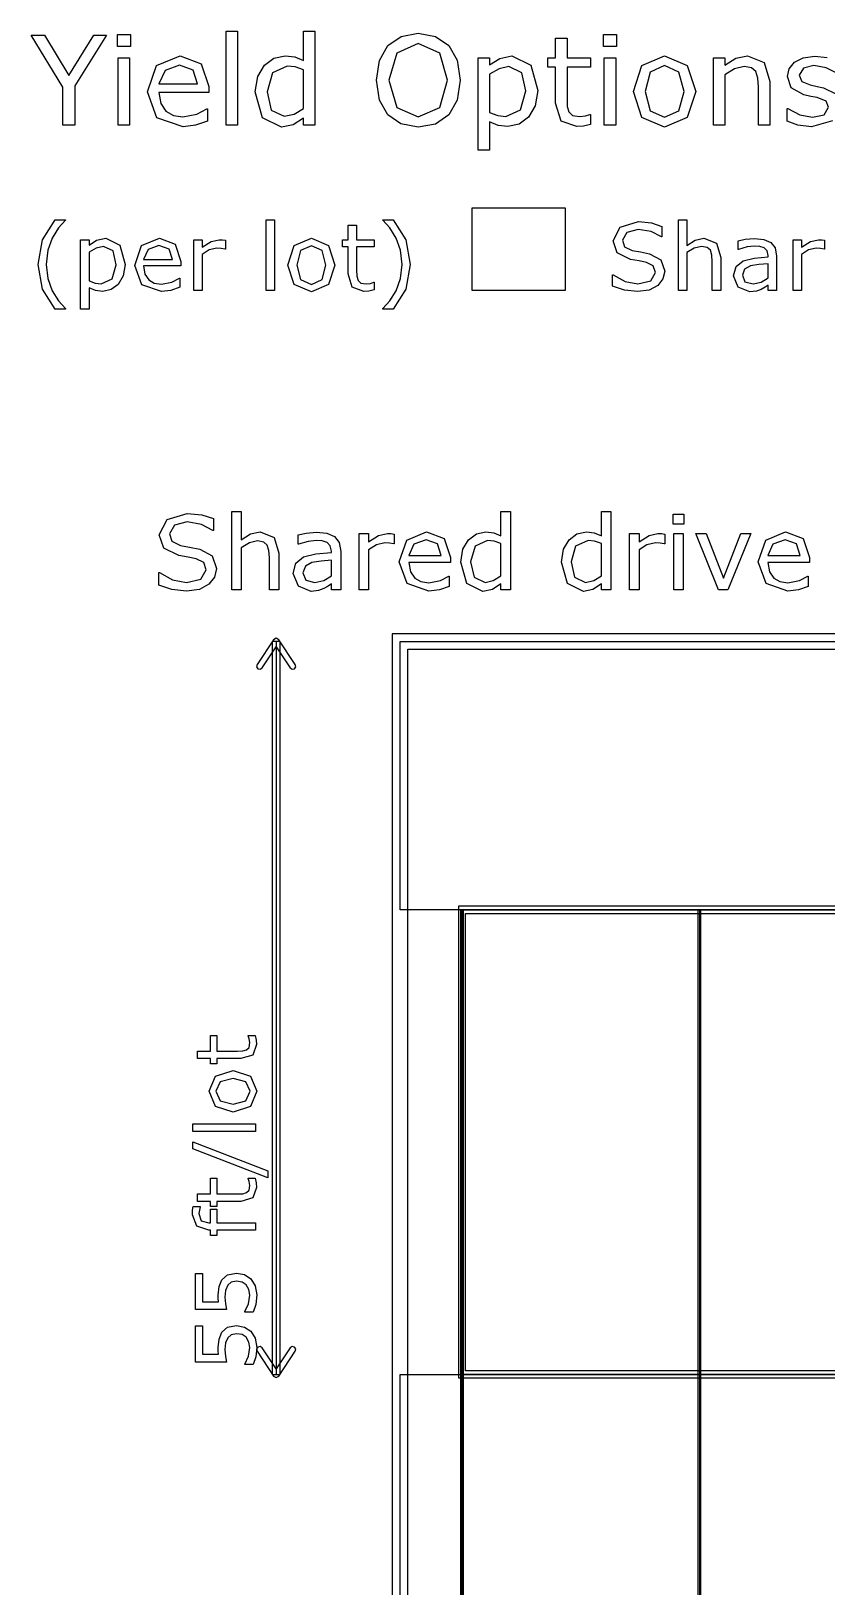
# Model space of a CAD drawing. Extents: x -1 to 182, y 89 to 480.
# Drawn here: x 85.27 to 105.66, y 440.38 to 480.25 of the extents above; entities that cross this region are included whole.
import ezdxf

# ---------------------------------------------------------------- set-up
doc = ezdxf.new("R2010")
doc.units = 0
doc.header["$MEASUREMENT"] = 0
doc.layers.add('Layer 1', color=7, linetype='Continuous')

msp = doc.modelspace()

# ---------------------------------------------------------------- linework, layer by layer
at = {"layer": 'Layer 1', "color": 7}
for points in [[(87.200252, 480.146221), (86.3879, 478.850178), (86.3879, 477.837838), (86.080941, 477.837838), (86.080941, 478.817622), (85.265489, 480.146221), (85.605002, 480.146221), (86.235971, 479.113727), (86.87314, 480.146221), (87.200252, 480.146221)], [(87.809518, 479.859417), (87.480855, 479.859417), (87.480855, 480.161724), (87.809518, 480.161724), (87.809518, 479.859417)], [(92.534803, 477.837838), (92.243349, 477.837838), (92.243349, 478.019222), (91.981349, 477.85024), (91.685243, 477.789779), (91.192251, 478.028524), (91.010869, 478.690498), (91.072879, 479.082722), (91.243411, 479.375727), (91.488356, 479.55556), (91.779813, 479.617572), (92.021658, 479.588117), (92.243349, 479.49975), (92.243349, 480.250091), (92.534803, 480.250091), (92.534803, 477.837838)], [(95.968699, 479.881122), (96.184189, 479.5013), (96.260153, 478.991255), (96.182638, 478.479658), (95.968699, 478.104488), (95.630734, 477.868844), (95.187351, 477.789779), (94.743968, 477.870394), (94.406006, 478.104488), (94.190513, 478.481209), (94.1161, 478.991255), (94.190513, 479.496649), (94.407556, 479.881122), (94.745519, 480.113665), (95.187351, 480.19428), (95.632284, 480.112115), (95.968699, 479.881122), (95.968699, 479.881122)], [(100.266104, 479.859416), (99.937444, 479.859416), (99.937444, 480.161724), (100.266104, 480.161724), (100.266104, 479.859416)], [(95.940794, 478.991255), (95.739255, 479.684235), (95.188902, 479.929181), (94.635447, 479.684235), (94.435459, 478.991255), (94.640098, 478.295174), (95.188902, 478.054879), (95.736154, 478.295174), (95.940794, 478.991255), (95.940794, 478.991255)], [(99.601029, 477.85334), (99.421195, 477.817683), (99.249113, 477.803732), (98.846039, 477.946358), (98.708062, 478.403694), (98.708062, 479.324567), (98.511175, 479.324567), (98.511175, 479.569513), (98.708062, 479.569513), (98.708062, 480.067156), (98.999516, 480.067156), (98.999516, 479.569513), (99.601029, 479.569513), (99.601029, 479.324567), (98.999516, 479.324567), (98.999516, 478.535469), (99.005707, 478.321529), (99.049115, 478.178902), (99.142134, 478.087435), (99.325067, 478.05953), (99.473895, 478.079683), (99.585517, 478.11534), (99.601022, 478.11534), (99.601029, 477.85334)], [(87.790912, 477.837838), (87.499458, 477.837838), (87.499458, 479.569513), (87.790912, 479.569513), (87.790912, 477.837838)], [(89.817144, 478.673445), (88.541254, 478.673445), (88.589313, 478.394393), (88.721088, 478.200606), (88.911773, 478.088985), (89.156719, 478.051778), (89.511736, 478.121541), (89.767535, 478.261067), (89.78304, 478.261067), (89.78304, 477.943258), (89.482283, 477.839388), (89.159822, 477.79753), (88.486996, 478.030074), (88.245151, 478.693599), (88.476145, 479.367975), (89.086959, 479.617572), (89.626459, 479.412934), (89.817147, 478.831574), (89.817144, 478.673445)], [(89.53344, 478.896687), (89.417169, 479.251703), (89.071454, 479.377277), (88.697834, 479.239301), (88.541254, 478.896687), (89.53344, 478.896687)], [(92.243349, 478.264168), (92.243349, 479.257905), (92.032508, 479.330768), (91.829422, 479.350922), (91.44805, 479.18039), (91.311623, 478.696699), (91.417043, 478.226961), (91.755008, 478.067281), (92.006153, 478.121541), (92.243349, 478.264168), (92.243349, 478.264168)], [(98.247627, 478.724604), (98.187164, 478.338582), (98.016632, 478.044027), (97.774788, 477.865743), (97.481783, 477.803732), (97.236837, 477.833187), (97.015143, 477.924654), (97.015143, 477.199118), (96.723689, 477.199118), (96.723689, 479.569513), (97.015143, 479.569513), (97.015143, 479.388129), (97.275594, 479.55091), (97.58565, 479.617572), (98.072444, 479.380378), (98.247627, 478.724604), (98.247627, 478.724604)], [(97.94687, 478.716852), (97.839899, 479.18504), (97.511237, 479.340069), (97.258541, 479.285809), (97.015143, 479.143182), (97.015143, 478.161848), (97.227535, 478.085884), (97.430623, 478.06573), (97.810443, 478.230061), (97.94687, 478.716853), (97.94687, 478.716852)], [(100.247501, 477.837838), (99.956047, 477.837838), (99.956047, 479.569513), (100.247501, 479.569513), (100.247501, 477.837838)], [(102.300086, 478.7029), (102.083046, 478.034725), (101.501688, 477.789779), (100.917227, 478.034725), (100.701737, 478.7029), (100.917227, 479.371076), (101.501688, 479.617572), (102.083046, 479.371076), (102.300086, 478.7029), (102.300086, 478.7029)], [(101.999331, 478.7029), (101.867556, 479.202094), (101.501688, 479.366425), (101.132716, 479.202094), (101.002494, 478.7029), (101.134267, 478.208358), (101.501688, 478.040926), (101.866005, 478.206807), (101.999331, 478.7029), (101.999331, 478.7029)], [(104.199194, 477.837838), (103.90774, 477.837838), (103.90774, 478.823823), (103.893796, 479.047065), (103.842626, 479.211396), (103.731006, 479.307514), (103.541869, 479.34007), (103.292272, 479.281159), (103.042675, 479.130781), (103.042675, 477.837838), (102.751221, 477.837838), (102.751221, 479.569513), (103.042675, 479.569513), (103.042675, 479.377277), (103.324829, 479.55401), (103.624035, 479.617572), (104.051916, 479.44859), (104.199194, 478.961799), (104.199194, 477.837838)], [(105.800643, 477.947909), (105.265794, 477.79598), (104.912327, 477.840939), (104.644127, 477.941707), (104.644127, 478.268819), (104.659632, 478.268819), (104.96659, 478.102938), (105.290601, 478.042476), (105.591358, 478.104488), (105.699877, 478.299825), (105.640967, 478.454854), (105.414624, 478.544771), (105.251842, 478.577327), (105.07046, 478.617634), (104.746449, 478.794367), (104.651882, 479.082722), (104.695289, 479.28426), (104.830163, 479.453241), (105.050307, 479.567963), (105.351061, 479.611371), (105.664221, 479.572614)], [(105.913816, 479.169538), (105.642515, 479.307514), (105.329355, 479.364875), (105.059604, 479.302863), (104.949535, 479.121479), (105.016197, 478.960249), (105.227035, 478.871882), (105.406869, 478.834675), (105.5743, 478.800569), (105.887461, 478.640889)], [(96.572795, 475.721174), (98.954042, 475.721174), (98.954042, 473.60451), (96.572795, 473.60451), (96.572795, 475.721174)], [(86.144634, 473.12547), (85.878371, 473.12547), (85.558623, 473.640554), (85.444677, 474.269585), (85.558623, 474.898615), (85.878371, 475.4137), (86.144634, 475.4137), (86.144634, 475.402071), (85.964411, 475.205572), (85.806283, 474.947449), (85.692335, 474.632352), (85.649317, 474.269584), (85.691174, 473.905653), (85.806283, 473.591719), (85.965575, 473.333596), (86.144634, 473.137096), (86.144634, 473.12547)], [(91.507089, 473.60451), (91.288498, 473.60451), (91.288498, 475.4137), (91.507089, 475.4137), (91.507089, 473.60451)], [(94.978966, 474.269585), (94.86502, 473.640554), (94.545272, 473.12547), (94.279011, 473.12547), (94.279011, 473.137098), (94.458068, 473.333598), (94.61736, 473.591721), (94.731308, 473.905655), (94.774329, 474.269586), (94.731308, 474.632354), (94.61736, 474.947451), (94.458068, 475.205574), (94.279011, 475.402074), (94.279011, 475.413702), (94.545272, 475.413702), (94.86502, 474.898618), (94.978966, 474.269587), (94.978966, 474.269585)], [(101.502979, 474.098665), (101.455306, 473.898678), (101.32392, 473.731246), (101.106491, 473.614975), (100.808835, 473.573117), (100.471648, 473.607998), (100.168179, 473.71148), (100.168179, 473.999834), (100.184451, 473.999834), (100.48792, 473.83124), (100.811155, 473.771942), (101.143694, 473.852169), (101.263455, 474.066109), (101.206479, 474.235866), (101.035561, 474.320744), (100.846038, 474.359114), (100.630935, 474.397484), (100.289096, 474.563752), (100.178638, 474.871873), (100.362346, 475.227665), (100.828597, 475.367191), (101.163461, 475.332309), (101.433211, 475.246268), (101.433211, 474.974192), (101.416939, 474.974192), (101.156492, 475.112556), (100.827443, 475.168366), (100.529787, 475.091627), (100.418165, 474.893965), (100.473976, 474.724208), (100.670474, 474.630028), (100.88209, 474.590495), (101.114635, 474.542824), (101.405314, 474.388182), (101.502982, 474.098665), (101.502979, 474.098665)], [(102.94126, 473.60451), (102.72267, 473.60451), (102.72267, 474.343999), (102.712192, 474.51143), (102.673822, 474.634678), (102.590108, 474.706767), (102.448255, 474.731185), (102.261057, 474.687002), (102.073859, 474.574218), (102.073859, 473.60451), (101.855269, 473.60451), (101.855269, 475.4137), (102.073859, 475.4137), (102.073859, 474.759089), (102.285475, 474.891639), (102.509879, 474.939311), (102.830789, 474.812574), (102.941247, 474.447481), (102.94126, 473.60451)], [(87.673607, 474.269585), (87.628262, 473.980068), (87.500363, 473.759152), (87.318978, 473.625439), (87.099226, 473.57893), (86.915515, 473.601023), (86.749246, 473.669623), (86.749246, 473.125471), (86.530656, 473.125471), (86.530656, 474.903267), (86.749246, 474.903267), (86.749246, 474.767229), (86.944583, 474.889315), (87.177127, 474.939312), (87.54222, 474.761416), (87.673607, 474.269586), (87.673607, 474.269585)], [(89.101426, 474.231216), (88.144509, 474.231216), (88.180553, 474.021927), (88.279385, 473.876587), (88.422398, 473.792871), (88.606108, 473.764966), (88.872371, 473.817288), (89.064218, 473.921933), (89.075833, 473.921933), (89.075833, 473.683576), (88.850265, 473.605674), (88.608421, 473.57428), (88.1038, 473.748688), (87.922415, 474.246331), (88.095662, 474.752114), (88.553771, 474.939311), (88.958398, 474.785833), (89.101413, 474.349813), (89.101426, 474.231216)], [(90.243216, 474.66491), (90.2316, 474.66491), (90.136258, 474.681187), (90.028125, 474.687), (89.832789, 474.641654), (89.651404, 474.526545), (89.651404, 473.60451), (89.432814, 473.60451), (89.432814, 474.903266), (89.651404, 474.903266), (89.651404, 474.711418), (89.880459, 474.859083), (90.083937, 474.903266), (90.166489, 474.899779), (90.243229, 474.889315), (90.243216, 474.66491)], [(93.046528, 474.253307), (92.883749, 473.752175), (92.447729, 473.568466), (92.009384, 473.752175), (91.847766, 474.253307), (92.009384, 474.754438), (92.447729, 474.939311), (92.883749, 474.754438), (93.046528, 474.253307), (93.046528, 474.253307)], [(104.371405, 473.60451), (104.153976, 473.60451), (104.153976, 473.742873), (104.074911, 473.687063), (103.979569, 473.631252), (103.853995, 473.587069), (103.687726, 473.568466), (103.39007, 473.684738), (103.267986, 473.981231), (103.330771, 474.219588), (103.512156, 474.363766), (103.797022, 474.434691), (104.153976, 474.462597), (104.153976, 474.496315), (104.127235, 474.619564), (104.052821, 474.696303), (103.941199, 474.732347), (103.805161, 474.74165), (103.613312, 474.718396), (103.394721, 474.653283), (103.383106, 474.653283), (103.383106, 474.875363), (103.567978, 474.913732), (103.806335, 474.934661), (104.04469, 474.911407), (104.221424, 474.834667), (104.333046, 474.696304), (104.371416, 474.485852), (104.371405, 473.60451)], [(105.602724, 474.664909), (105.591109, 474.664909), (105.495767, 474.681186), (105.387634, 474.686999), (105.192298, 474.641653), (105.010913, 474.526544), (105.010913, 473.60451), (104.792323, 473.60451), (104.792323, 474.903266), (105.010913, 474.903266), (105.010913, 474.711418), (105.239968, 474.859083), (105.443445, 474.903266), (105.525998, 474.899779), (105.602738, 474.889315), (105.602724, 474.664909)], [(87.448042, 474.263772), (87.367812, 474.614913), (87.121316, 474.731185), (86.931793, 474.69049), (86.749246, 474.583519), (86.749246, 473.847519), (86.908538, 473.790546), (87.060856, 473.77543), (87.345722, 473.898678), (87.448042, 474.263772), (87.448042, 474.263772)], [(88.888649, 474.398647), (88.801445, 474.66491), (88.542159, 474.75909), (88.261944, 474.655608), (88.144509, 474.398647), (88.888649, 474.398647)], [(92.82096, 474.253307), (92.722131, 474.627702), (92.447729, 474.75095), (92.171002, 474.627702), (92.073334, 474.253307), (92.172166, 473.8824), (92.447729, 473.756826), (92.720967, 473.881237), (92.82096, 474.253307), (92.82096, 474.253307)], [(104.153976, 473.924257), (104.153976, 474.285863), (103.917945, 474.268422), (103.704005, 474.234703), (103.551688, 474.150987), (103.493553, 473.996346), (103.56099, 473.827751), (103.766791, 473.771941), (103.977243, 473.816124), (104.153976, 473.924257), (104.153976, 473.924257)], [(90.017648, 466.480664), (89.964678, 466.258456), (89.818695, 466.072421), (89.577107, 465.94323), (89.246378, 465.896721), (88.871723, 465.935479), (88.534536, 466.050459), (88.534536, 466.370852), (88.552633, 466.370852), (88.889821, 466.183525), (89.248974, 466.117638), (89.618458, 466.20678), (89.751525, 466.444491), (89.688221, 466.63311), (89.498311, 466.727419), (89.28773, 466.770052), (89.048727, 466.812685), (88.668904, 466.997428), (88.546175, 467.339784), (88.750295, 467.735108), (89.268352, 467.890137), (89.640421, 467.85138), (89.940144, 467.755779), (89.940144, 467.453472), (89.922046, 467.453472), (89.632659, 467.607209), (89.26705, 467.669221), (88.936321, 467.583955), (88.812298, 467.36433), (88.874308, 467.175711), (89.092642, 467.071067), (89.327769, 467.027142), (89.58615, 466.974174), (89.909127, 466.80235), (90.017648, 466.480664), (90.017648, 466.480664)], [(91.61574, 465.931603), (91.372861, 465.931603), (91.372861, 466.753257), (91.361245, 466.939292), (91.318613, 467.076235), (91.225596, 467.156333), (91.067984, 467.183463), (90.859985, 467.13437), (90.651988, 467.009055), (90.651988, 465.931603), (90.409109, 465.931603), (90.409109, 467.941814), (90.651988, 467.941814), (90.651988, 467.214469), (90.887115, 467.361746), (91.136453, 467.414715), (91.493021, 467.273897), (91.615753, 466.868237), (91.61574, 465.931603)], [(97.548186, 465.931603), (97.305306, 465.931603), (97.305306, 466.082756), (97.086975, 465.941938), (96.84022, 465.891554), (96.429394, 466.090508), (96.27824, 466.642153), (96.329916, 466.969006), (96.472026, 467.213177), (96.676146, 467.363038), (96.919026, 467.414715), (97.120564, 467.390169), (97.305306, 467.316531), (97.305306, 467.941815), (97.548186, 467.941815), (97.548186, 465.931603)], [(100.126838, 465.931603), (99.883959, 465.931603), (99.883959, 466.082756), (99.665625, 465.941938), (99.418872, 465.891554), (99.008043, 466.090508), (98.85689, 466.642153), (98.908565, 466.969006), (99.050676, 467.213177), (99.254799, 467.363038), (99.497678, 467.414715), (99.699216, 467.390169), (99.883959, 467.316531), (99.883959, 467.941815), (100.126838, 467.941815), (100.126838, 465.931603)], [(101.994937, 467.616253), (101.721054, 467.616253), (101.721054, 467.868175), (101.994937, 467.868175), (101.994937, 467.616253)], [(93.204788, 465.931603), (92.9632, 465.931603), (92.9632, 466.08534), (92.875351, 466.023329), (92.769414, 465.961317), (92.629889, 465.912224), (92.445144, 465.891553), (92.114415, 466.020743), (91.978766, 466.35018), (92.048529, 466.615022), (92.250067, 466.775218), (92.566585, 466.854025), (92.9632, 466.885031), (92.9632, 466.922496), (92.933488, 467.059438), (92.850805, 467.144704), (92.726782, 467.184754), (92.575628, 467.195088), (92.362462, 467.169249), (92.119585, 467.096902), (92.106674, 467.096902), (92.106674, 467.343657), (92.312085, 467.38629), (92.576928, 467.409544), (92.84177, 467.383705), (93.038138, 467.298439), (93.162161, 467.144702), (93.204796, 466.910866), (93.204788, 465.931603)], [(94.572921, 467.109824), (94.560009, 467.109824), (94.454073, 467.127911), (94.333925, 467.13437), (94.116883, 467.083985), (93.915345, 466.956086), (93.915345, 465.931603), (93.672468, 465.931603), (93.672468, 467.374666), (93.915345, 467.374666), (93.915345, 467.161501), (94.169852, 467.325573), (94.395936, 467.374666), (94.487661, 467.37079), (94.572929, 467.359161), (94.572921, 467.109824)], [(96.009522, 466.627942), (94.946282, 466.627942), (94.986332, 466.395398), (95.096144, 466.23391), (95.255047, 466.140892), (95.45917, 466.109886), (95.755017, 466.168022), (95.968181, 466.284294), (95.981092, 466.284294), (95.981092, 466.019453), (95.730463, 465.932895), (95.461745, 465.898013), (94.901056, 466.0918), (94.699518, 466.644737), (94.892013, 467.206717), (95.401026, 467.414715), (95.85061, 467.244183), (96.009514, 466.759717), (96.009522, 466.627942)], [(101.505305, 467.109824), (101.492393, 467.109824), (101.386457, 467.127911), (101.26631, 467.13437), (101.049269, 467.083985), (100.847731, 466.956086), (100.847731, 465.931603), (100.604852, 465.931603), (100.604852, 467.374666), (100.847731, 467.374666), (100.847731, 467.161501), (101.102236, 467.325573), (101.32832, 467.374666), (101.420046, 467.37079), (101.505313, 467.359161), (101.505305, 467.109824)], [(101.979435, 465.931603), (101.736556, 465.931603), (101.736556, 467.374666), (101.979435, 467.374666), (101.979435, 465.931603)], [(103.708008, 467.374666), (103.124066, 465.931603), (102.879895, 465.931603), (102.299829, 467.374666), (102.563377, 467.374666), (103.010377, 466.226158), (103.453503, 467.374666), (103.708008, 467.374666)], [(105.210499, 466.627942), (104.147259, 466.627942), (104.187309, 466.395398), (104.297121, 466.23391), (104.456024, 466.140892), (104.660147, 466.109886), (104.955994, 466.168022), (105.169158, 466.284294), (105.182069, 466.284294), (105.182069, 466.019453), (104.93144, 465.932895), (104.662722, 465.898013), (104.102033, 466.0918), (103.900495, 466.644737), (104.09299, 467.206717), (104.602003, 467.414715), (105.051587, 467.244183), (105.210491, 466.759717), (105.210499, 466.627942)], [(95.773103, 466.813977), (95.676211, 467.109824), (95.388114, 467.214469), (95.076763, 467.099489), (94.946282, 466.813977), (95.773103, 466.813977)], [(97.305306, 466.286878), (97.305306, 467.114992), (97.129607, 467.175711), (96.960367, 467.192507), (96.642558, 467.050397), (96.528869, 466.647321), (96.616721, 466.255873), (96.898356, 466.122806), (97.107644, 466.168023), (97.305306, 466.286879), (97.305306, 466.286878)], [(99.883959, 466.286878), (99.883959, 467.114992), (99.70826, 467.175711), (99.539019, 467.192507), (99.22121, 467.050397), (99.107521, 466.647321), (99.195371, 466.255873), (99.477006, 466.122806), (99.686297, 466.168023), (99.883959, 466.286879), (99.883959, 466.286878)], [(104.97408, 466.813977), (104.877188, 467.109824), (104.589091, 467.214469), (104.27774, 467.099489), (104.147259, 466.813977), (104.97408, 466.813977)], [(92.9632, 466.286878), (92.9632, 466.688662), (92.700943, 466.669284), (92.463231, 466.631818), (92.29399, 466.538801), (92.229395, 466.366977), (92.304328, 466.17965), (92.532996, 466.117638), (92.766829, 466.166731), (92.9632, 466.286878), (92.9632, 466.286878)], [(91.479572, 464.652613), (91.056343, 464.01751), (91.044648, 463.95787), (91.078568, 463.90744), (91.138208, 463.895742), (91.188639, 463.929659), (91.545718, 464.465544), (91.902802, 463.929661), (91.953232, 463.895744), (92.012871, 463.907441), (92.046791, 463.957871), (92.035096, 464.017512), (91.611864, 464.652613), (91.545718, 464.688105), (91.479572, 464.652613), (91.479572, 464.652613)], [(91.545718, 464.608688), (91.545718, 445.823295)], [(94.720714, 464.608688), (153.987306, 464.608688), (153.987306, 457.72953), (94.720714, 457.72953), (94.720714, 464.608688)], [(94.919151, 464.410251), (153.788869, 464.410251), (153.788869, 345.480192), (94.919151, 345.480192), (94.919151, 464.410251)], [(96.308212, 457.72953), (96.308212, 351.89633)], [(102.393621, 457.72953), (102.393621, 351.89633)], [(91.006331, 454.511145), (91.030091, 454.391254), (91.039404, 454.276533), (90.944318, 454.007815), (90.639429, 453.915833), (90.025513, 453.915833), (90.025513, 453.784573), (89.862216, 453.784573), (89.862216, 453.915833), (89.530454, 453.915833), (89.530454, 454.110135), (89.862216, 454.110135), (89.862216, 454.511145), (90.025513, 454.511145), (90.025513, 454.110135), (90.551579, 454.110135), (90.694205, 454.114262), (90.789291, 454.1432), (90.850267, 454.205212), (90.868867, 454.327167), (90.855426, 454.426385), (90.831667, 454.500799), (90.831667, 454.511145), (91.006331, 454.511145)], [(90.439958, 453.610941), (90.885409, 453.466248), (91.048704, 453.078674), (90.885409, 452.689035), (90.439958, 452.545375), (89.994508, 452.689035), (89.830177, 453.078674), (89.994508, 453.466248), (90.439958, 453.610941), (90.439958, 453.610941)], [(90.439958, 453.410437), (90.107162, 453.322587), (89.997608, 453.078674), (90.107162, 452.832696), (90.439958, 452.745878), (90.769654, 452.833728), (90.881274, 453.078674), (90.770686, 453.321553), (90.439958, 453.410437), (90.439958, 453.410437)], [(91.016666, 452.242552), (91.016666, 452.048247), (89.408497, 452.048247), (89.408497, 452.242552), (91.016666, 452.242552)], [(89.408497, 451.782632), (91.330858, 451.041594), (91.330858, 450.862791), (89.408497, 451.600732), (89.408497, 451.782632)], [(89.596599, 450.127954), (89.596599, 450.117609), (89.577996, 450.033892), (89.567662, 449.942942), (89.623472, 449.761041), (89.822943, 449.70523), (89.862217, 449.70523), (89.862217, 450.055596), (90.025515, 450.055596), (90.025515, 449.711432), (91.016666, 449.711432), (91.016666, 449.51713), (90.025513, 449.51713), (90.025513, 449.38587), (89.862216, 449.38587), (89.862216, 449.51713), (89.823975, 449.51713), (89.50875, 449.619449), (89.398162, 449.915036), (89.404364, 450.031826), (89.418834, 450.127943), (89.596599, 450.127954)], [(90.527807, 448.4216), (90.73348, 448.382325), (90.898845, 448.274839), (91.010464, 448.097073), (91.048704, 447.859361), (91.021833, 447.616482), (90.958788, 447.419079), (90.740714, 447.419079), (90.740714, 447.433552), (90.832699, 447.631989), (90.869904, 447.855231), (90.849241, 447.996823), (90.776893, 448.119814), (90.670441, 448.188026), (90.52678, 448.211786), (90.392421, 448.18388), (90.304571, 448.108434), (90.249794, 447.977175), (90.233257, 447.805611), (90.245658, 447.62991), (90.270463, 447.485217), (89.477748, 447.485217), (89.477748, 448.411258), (89.658615, 448.411258), (89.658615, 447.684689), (90.067892, 447.684689), (90.06169, 447.775639), (90.059626, 447.856252), (90.08133, 448.075361), (90.155744, 448.24796), (90.302505, 448.376118), (90.527813, 448.421592), (90.527807, 448.4216)], [(90.527807, 447.075947), (90.73348, 447.036675), (90.898845, 446.929188), (91.010464, 446.75142), (91.048704, 446.513708), (91.021833, 446.270831), (90.958788, 446.073426), (90.740714, 446.073426), (90.740714, 446.087896), (90.832699, 446.286333), (90.869904, 446.509575), (90.849241, 446.651169), (90.776893, 446.774158), (90.670441, 446.84237), (90.52678, 446.866156), (90.392421, 446.838251), (90.304571, 446.762802), (90.249794, 446.631545), (90.233257, 446.459979), (90.245658, 446.28428), (90.270463, 446.139585), (89.477748, 446.139585), (89.477748, 447.065625), (89.658615, 447.065625), (89.658615, 446.339057), (90.067892, 446.339057), (90.06169, 446.430007), (90.059626, 446.510623), (90.08133, 446.729729), (90.155744, 446.902327), (90.302505, 447.030486), (90.527813, 447.07596), (90.527807, 447.075947)], [(91.078562, 446.524543), (91.044643, 446.474114), (91.056337, 446.414474), (91.479567, 445.779369), (91.545713, 445.743877), (91.611858, 445.779369), (92.035088, 446.414474), (92.046782, 446.474114), (92.012863, 446.524543), (91.953223, 446.536237), (91.902794, 446.502318), (91.545718, 445.96644), (91.188634, 446.502323), (91.138203, 446.536244), (91.078562, 446.524548), (91.078562, 446.524543)], [(94.720714, 445.823295), (153.987306, 445.823295), (153.987306, 438.944137), (94.720714, 438.944137), (94.720714, 445.823295)]]:
    msp.add_lwpolyline(points, dxfattribs=at)
for points in [[(90.553532, 477.837838), (90.262078, 477.837838), (90.262078, 480.250091), (90.553532, 480.250091), (90.553532, 477.837838)], [(94.059257, 473.616137), (93.92438, 473.589395), (93.795319, 473.57893), (93.493012, 473.6859), (93.389531, 474.028902), (93.389531, 474.719557), (93.241864, 474.719557), (93.241864, 474.903266), (93.389531, 474.903266), (93.389531, 475.276499), (93.608121, 475.276499), (93.608121, 474.903266), (94.059257, 474.903266), (94.059257, 474.719557), (93.608121, 474.719557), (93.608121, 474.127733), (93.612778, 473.967278), (93.645335, 473.860308), (93.715098, 473.791708), (93.852297, 473.77078), (93.963919, 473.785895), (94.047633, 473.812638), (94.059257, 473.812638), (94.059257, 473.616137)], [(91.439782, 464.608688), (91.439782, 445.823295), (91.651654, 445.823295), (91.651654, 464.608688), (91.439782, 464.608688)], [(94.522277, 464.807125), (94.522277, 345.083318), (154.185743, 345.083318), (154.185743, 464.807125), (94.522277, 464.807125)], [(96.215711, 457.822031), (96.215711, 445.730794), (152.492309, 445.730794), (152.492309, 457.822031), (96.215711, 457.822031)], [(96.268421, 457.72953), (96.268421, 351.89633), (96.348003, 351.89633), (96.348003, 457.72953), (96.268421, 457.72953)], [(96.308212, 457.72953), (152.399808, 457.72953), (152.399808, 445.823295), (96.308212, 445.823295), (96.308212, 457.72953)], [(96.400713, 457.637029), (152.307307, 457.637029), (152.307307, 445.915796), (96.400713, 445.915796), (96.400713, 457.637029)], [(102.35383, 457.72953), (102.35383, 351.89633), (102.433412, 351.89633), (102.433412, 457.72953), (102.35383, 457.72953)], [(91.006331, 450.85039), (91.030091, 450.7305), (91.039404, 450.615779), (90.944318, 450.347063), (90.639429, 450.255078), (90.025513, 450.255078), (90.025513, 450.123821), (89.862216, 450.123821), (89.862216, 450.255078), (89.530454, 450.255078), (89.530454, 450.44938), (89.862216, 450.44938), (89.862216, 450.85039), (90.025513, 450.85039), (90.025513, 450.44938), (90.551579, 450.44938), (90.694205, 450.453508), (90.789291, 450.482445), (90.850267, 450.544458), (90.868867, 450.666415), (90.855426, 450.765633), (90.831667, 450.840047), (90.831667, 450.85039), (91.006331, 450.85039)]]:
    msp.add_lwpolyline(points, close=True, dxfattribs=at)

doc.saveas('drawing.dxf')
